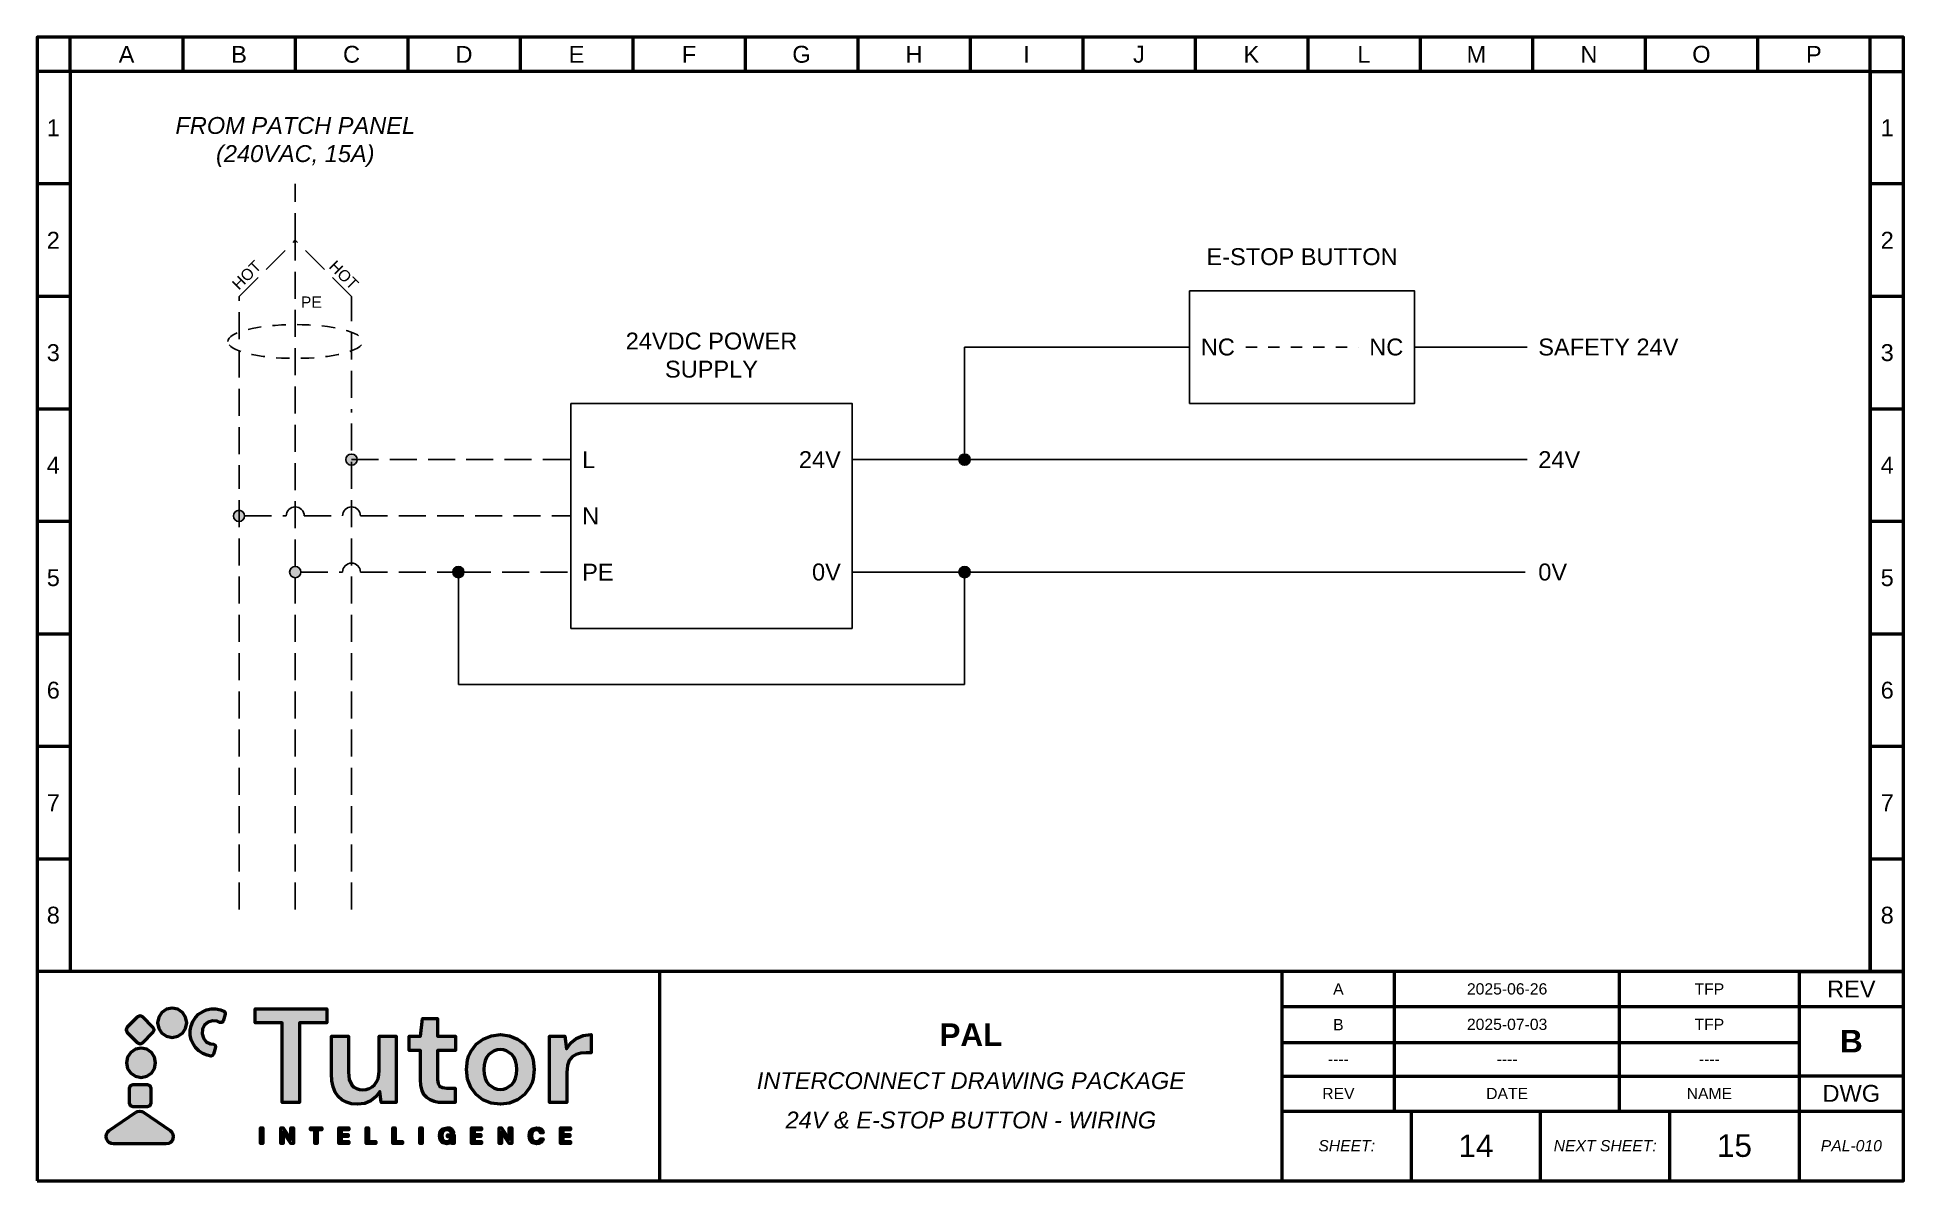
# Paper-space layout 'PAL-014' of a CAD drawing. Header units: inches. Extents: x 0 to 16.6, y 0 to 10.2.
# The model-space entities are those that its viewports show. They can reach past a viewport. Long polylines and large blocks are cut down to what shows.
import ezdxf

# ---------------------------------------------------------------- set-up
doc = ezdxf.new("R2010")
doc.units = ezdxf.units.IN
doc.header["$MEASUREMENT"] = 0
doc.linetypes.add('ACAD_ISO02W100', pattern=[15, 12, -3])
doc.linetypes.add('ACAD_ISO03W100', pattern=[30, 12, -18])
doc.layers.add('Layer 1', color=7, linetype='Continuous')
doc.styles.get("Standard").update_dxf_attribs({"font": 'arial.ttf'})

msp = doc.modelspace()

# ---------------------------------------------------------------- hatches: boundary and pattern name
h = msp.add_hatch(color=1)
h.dxf.hatch_style = 1
h.paths.add_polyline_path([(72.695, 14.171, 1), (72.595, 14.171, 1)])
h.paths.add_polyline_path([(71.695, 13.671, 1), (71.595, 13.671, 1)])
h.paths.add_polyline_path([(72.095, 13.171, 1), (72.195, 13.171, 1)])
h = msp.add_hatch(color=3)
h.dxf.hatch_style = 1
h.paths.add_polyline_path([(78.145, 14.171, 1), (78.045, 14.171, 1)])
h = msp.add_hatch(color=1)
h.dxf.hatch_style = 1
h.paths.add_polyline_path([(73.545, 13.171, 1), (73.645, 13.171, 1)])
h = msp.add_hatch(color=3)
h.dxf.hatch_style = 1
h.paths.add_polyline_path([(78.045, 13.171, 1), (78.145, 13.171, 1)])

# ---------------------------------------------------------------- linework, layer by layer
at = {"color": 1, "linetype": 'ACAD_ISO02W100', "ltscale": 0.02}
for p, q in [((72.145, 16.121), (72.145, 16.621)), ((71.645, 15.621), (72.145, 16.121)), ((72.145, 13.221), (72.145, 16.121)), ((72.645, 15.621), (72.145, 16.121)), ((71.645, 14.221), (71.645, 15.621)), ((72.645, 14.721), (72.645, 15.621)), ((72.645, 10.171), (72.645, 14.621)), ((71.645, 10.171), (71.645, 14.121)), ((72.645, 14.171), (74.595, 14.171)), ((71.695, 13.671), (72.065, 13.671)), ((72.225, 13.671), (72.565, 13.671)), ((72.725, 13.671), (74.595, 13.671)), ((72.145, 10.171), (72.145, 13.121)), ((72.195, 13.171), (72.565, 13.171)), ((72.725, 13.171), (73.545, 13.171)), ((73.645, 13.171), (74.595, 13.171))]:
    msp.add_line(p, q, dxfattribs=at)
at = {"color": 3}
for p, q in [((78.095, 14.171), (78.095, 15.171)), ((78.095, 15.171), (80.095, 15.171)), ((82.095, 15.171), (83.095, 15.171)), ((77.095, 14.171), (83.095, 14.171)), ((73.595, 12.171), (73.595, 13.121)), ((77.095, 13.171), (83.078, 13.171)), ((78.095, 13.171), (78.095, 12.171)), ((78.095, 12.171), (73.595, 12.171))]:
    msp.add_line(p, q, dxfattribs=at)
at = {"linetype": 'ACAD_ISO03W100', "ltscale": 0.005}
msp.add_line((80.595, 15.171), (81.595, 15.171), dxfattribs=at)
at = {"linetype": 'ACAD_ISO03W100', "ltscale": 0.02}
msp.add_lwpolyline([(70.145, 17.621), (86.145, 17.621), (86.145, 9.621), (70.145, 9.621)], close=True, dxfattribs=at)
for points in [[(80.095, 15.671), (82.095, 15.671), (82.095, 14.671), (80.095, 14.671)], [(74.595, 14.671), (77.095, 14.671), (77.095, 12.671), (74.595, 12.671)]]:
    msp.add_lwpolyline(points, close=True)
at = {"color": 1}
for centre in [(72.645, 14.171), (71.645, 13.671), (72.145, 13.171), (73.595, 13.171)]:
    msp.add_circle(centre, 0.05, dxfattribs=at)
at = {"color": 3}
for centre in [(78.095, 14.171), (78.095, 13.171)]:
    msp.add_circle(centre, 0.05, dxfattribs=at)
at = {"color": 1}
for centre in [(72.145, 13.671), (72.645, 13.671), (72.645, 13.171)]:
    msp.add_arc(centre, 0.08, 0, 180, dxfattribs=at)
at = {"linetype": 'ACAD_ISO02W100', "ltscale": 0.01}
msp.add_ellipse((72.145, 15.221), major_axis=(-0.6, 0), ratio=0.25, dxfattribs=at)

# ---------------------------------------------------------------- texts
at = {"linetype": 'ACAD_ISO02W100', "ltscale": 0.02, "insert": (72.145, 16.771), "char_height": 0.15, "attachment_point": 8}
msp.add_mtext_dynamic_manual_height_columns('{\\fArial|b0|i1|c0|p34;FROM PATCH PANEL (240VAC, 15A)}', width=2.3635, gutter_width=1, heights=[0], dxfattribs=at)
at = {"color": 3, "char_height": 0.1, "width": 4.46392}
for insert, attachment_point, rotation in [((71.645, 15.671), 7, 45), ((72.645, 15.671), 9, 315)]:
    msp.add_mtext('{\\C256;HOT}', dxfattribs=dict(at, insert=insert, attachment_point=attachment_point, rotation=rotation))
at = {"linetype": 'ACAD_ISO02W100', "ltscale": 0.02, "char_height": 0.15, "width": 1.97192, "attachment_point": 8}
for s, insert in [('E-STOP BUTTON', (81.095, 15.898)), ('24VDC POWER SUPPLY', (75.845, 14.898))]:
    msp.add_mtext(s, dxfattribs=dict(at, insert=insert))
at = {"color": 3, "insert": (72.195, 15.521), "char_height": 0.1, "width": 4.46392, "attachment_point": 7}
msp.add_mtext('{\\C256;PE}', dxfattribs=at)
at = {"color": 3, "char_height": 0.15}
for s, insert, attachment_point in [('{\\C256;NC}', (80.195, 15.171), 4), ('{\\C256;NC}', (81.995, 15.171), 6), ('{\\C256;SAFETY 24V}', (83.195, 15.171), 4), ('{\\C256;L}', (74.695, 14.171), 4), ('{\\C256;24V}', (76.995, 14.171), 6), ('{\\C256;24V}', (83.195, 14.171), 4), ('{\\C256;N}', (74.695, 13.671), 4), ('{\\C256;PE}', (74.695, 13.171), 4), ('{\\C256;0V}', (76.995, 13.171), 6), ('{\\C256;0V}', (83.195, 13.171), 4)]:
    msp.add_mtext_dynamic_manual_height_columns(s, width=1.47407, gutter_width=1, heights=[0], dxfattribs=dict(at, insert=insert, attachment_point=attachment_point))

psp = doc.layouts.new('PAL-014')

# ---------------------------------------------------------------- hatches: boundary and pattern name
at = {"lineweight": 50, "true_color": 0x347eec}
h = psp.add_hatch(color=150, dxfattribs=at)
h.dxf.hatch_style = 1
h.paths.add_polyline_path([(1.153, 0.337), (1.175, 0.34), (1.194, 0.35), (1.208, 0.365), (1.216, 0.383), (1.219, 0.403), (1.216, 0.423), (1.207, 0.441), (1.19, 0.457), (0.958, 0.616), (0.94, 0.625), (0.92, 0.628), (0.901, 0.625), (0.883, 0.616), (0.65, 0.457), (0.634, 0.441), (0.624, 0.423), (0.621, 0.403), (0.625, 0.383), (0.633, 0.365), (0.647, 0.35), (0.665, 0.34), (0.688, 0.337)])
h.paths.add_polyline_path([(0.859, 0.863), (0.836, 0.853), (0.826, 0.83), (0.826, 0.701), (0.836, 0.678), (0.859, 0.668), (0.988, 0.668), (1.012, 0.678), (1.021, 0.701), (1.021, 0.83), (1.012, 0.853), (0.988, 0.863)])
h.paths.add_polyline_path([(0.932, 0.928), (0.983, 0.938), (1.024, 0.966), (1.052, 1.008), (1.062, 1.058), (1.052, 1.109), (1.024, 1.15), (0.983, 1.178), (0.932, 1.188), (0.882, 1.178), (0.84, 1.15), (0.812, 1.109), (0.802, 1.058), (0.812, 1.008), (0.84, 0.966), (0.882, 0.938)])
h.paths.add_polyline_path([(1.038, 1.328), (1.048, 1.351), (1.038, 1.374), (0.947, 1.465), (0.924, 1.475), (0.9, 1.465), (0.809, 1.374), (0.8, 1.351), (0.809, 1.328), (0.9, 1.236), (0.924, 1.227), (0.947, 1.236)])
h.paths.add_polyline_path([(1.117, 1.321), (1.158, 1.293), (1.209, 1.283), (1.259, 1.293), (1.301, 1.321), (1.328, 1.362), (1.339, 1.413), (1.328, 1.463), (1.301, 1.505), (1.259, 1.533), (1.209, 1.543), (1.158, 1.533), (1.117, 1.505), (1.089, 1.463), (1.079, 1.413), (1.089, 1.362)])
h.paths.add_polyline_path([(1.37, 1.303), (1.378, 1.263), (1.394, 1.226), (1.417, 1.193), (1.445, 1.164), (1.48, 1.141), (1.519, 1.125), (1.552, 1.118), (1.568, 1.122), (1.577, 1.135), (1.595, 1.197), (1.591, 1.214), (1.575, 1.222), (1.549, 1.226), (1.512, 1.245), (1.486, 1.276), (1.474, 1.315), (1.478, 1.356), (1.497, 1.393), (1.528, 1.419), (1.567, 1.431), (1.608, 1.428), (1.632, 1.417), (1.65, 1.415), (1.663, 1.427), (1.681, 1.489), (1.68, 1.505), (1.669, 1.516), (1.638, 1.528), (1.596, 1.536), (1.555, 1.536), (1.515, 1.527), (1.478, 1.511), (1.444, 1.489), (1.416, 1.46), (1.393, 1.425), (1.377, 1.386), (1.369, 1.344)])
at = {"lineweight": 50, "true_color": 0x000000}
h = psp.add_hatch(color=18, dxfattribs=at)
h.dxf.hatch_style = 1
h.paths.add_polyline_path([(2.34, 1.414), (2.584, 1.414), (2.584, 1.536), (1.946, 1.536), (1.946, 1.414), (2.188, 1.414), (2.188, 0.704), (2.34, 0.704)])
h.paths.add_polyline_path([(2.625, 0.961), (2.628, 0.898), (2.639, 0.843), (2.658, 0.797), (2.684, 0.758), (2.718, 0.728), (2.757, 0.707), (2.803, 0.694), (2.855, 0.689), (2.92, 0.697), (2.975, 0.72), (3.021, 0.757), (3.055, 0.804), (3.067, 0.704), (3.201, 0.704), (3.201, 1.293), (3.049, 1.293), (3.049, 0.989), (3.047, 0.951), (3.039, 0.917), (3.026, 0.888), (3.008, 0.863), (2.986, 0.843), (2.961, 0.829), (2.934, 0.821), (2.904, 0.818), (2.873, 0.82), (2.846, 0.828), (2.824, 0.841), (2.807, 0.858), (2.783, 0.908), (2.776, 0.975), (2.776, 1.293), (2.625, 1.293)])
h.paths.add_polyline_path([(3.416, 0.909), (3.419, 0.856), (3.43, 0.812), (3.447, 0.776), (3.472, 0.749), (3.502, 0.729), (3.537, 0.715), (3.576, 0.706), (3.62, 0.704), (3.724, 0.704), (3.724, 0.833), (3.65, 0.833), (3.611, 0.837), (3.586, 0.849), (3.573, 0.872), (3.568, 0.908), (3.568, 1.166), (3.727, 1.166), (3.727, 1.293), (3.568, 1.293), (3.568, 1.452), (3.434, 1.452), (3.416, 1.293), (3.315, 1.293), (3.315, 1.166), (3.416, 1.166)])
h.paths.add_polyline_path([(3.834, 0.912), (3.863, 0.837), (3.91, 0.775), (3.971, 0.729), (4.045, 0.699), (4.126, 0.689), (4.207, 0.699), (4.279, 0.729), (4.341, 0.775), (4.388, 0.837), (4.405, 0.873), (4.418, 0.912), (4.428, 0.999), (4.418, 1.084), (4.405, 1.123), (4.388, 1.159), (4.341, 1.222), (4.279, 1.268), (4.207, 1.298), (4.127, 1.308), (4.046, 1.298), (3.973, 1.268), (3.912, 1.222), (3.864, 1.159), (3.847, 1.123), (3.834, 1.084), (3.824, 0.999)])
h.paths.add_polyline_path([(3.98, 0.999), (3.982, 1.04), (3.99, 1.076), (4.004, 1.106), (4.023, 1.131), (4.046, 1.15), (4.071, 1.164), (4.098, 1.173), (4.127, 1.176), (4.155, 1.173), (4.182, 1.164), (4.229, 1.131), (4.249, 1.106), (4.262, 1.076), (4.271, 1.04), (4.273, 0.999), (4.271, 0.957), (4.262, 0.921), (4.249, 0.891), (4.229, 0.865), (4.182, 0.832), (4.155, 0.824), (4.126, 0.821), (4.097, 0.824), (4.07, 0.832), (4.023, 0.865), (4.004, 0.891), (3.99, 0.921), (3.982, 0.957)], flags=16)
h.paths.add_polyline_path([(4.564, 0.704), (4.716, 0.704), (4.716, 0.972), (4.722, 1.033), (4.738, 1.078), (4.764, 1.111), (4.8, 1.132), (4.841, 1.143), (4.889, 1.147), (4.932, 1.147), (4.932, 1.308), (4.861, 1.299), (4.801, 1.273), (4.752, 1.234), (4.714, 1.183), (4.7, 1.293), (4.564, 1.293)])
h.paths.add_polyline_path([(1.995, 0.34), (2.016, 0.34), (2.016, 0.479), (1.995, 0.479)])
h.paths.add_polyline_path([(2.196, 0.445), (2.265, 0.34), (2.286, 0.34), (2.286, 0.479), (2.265, 0.479), (2.265, 0.375), (2.196, 0.479), (2.175, 0.479), (2.175, 0.34), (2.196, 0.34)])
h.paths.add_polyline_path([(2.478, 0.34), (2.499, 0.34), (2.499, 0.462), (2.54, 0.462), (2.54, 0.479), (2.437, 0.479), (2.437, 0.462), (2.478, 0.462)])
h.paths.add_polyline_path([(2.69, 0.34), (2.778, 0.34), (2.778, 0.357), (2.711, 0.357), (2.711, 0.402), (2.772, 0.402), (2.772, 0.419), (2.711, 0.419), (2.711, 0.462), (2.778, 0.462), (2.778, 0.479), (2.69, 0.479)])
h.paths.add_polyline_path([(2.934, 0.34), (3.018, 0.34), (3.018, 0.357), (2.955, 0.357), (2.955, 0.479), (2.934, 0.479)])
h.paths.add_polyline_path([(3.171, 0.34), (3.255, 0.34), (3.255, 0.357), (3.192, 0.357), (3.192, 0.479), (3.171, 0.479)])
h.paths.add_polyline_path([(3.409, 0.34), (3.43, 0.34), (3.43, 0.479), (3.409, 0.479)])
h = psp.add_hatch(color=18, dxfattribs=at)
h.dxf.hatch_style = 1
h.paths.add_polyline_path([(3.606, 0.409), (3.609, 0.431), (3.618, 0.448), (3.633, 0.458), (3.652, 0.462), (3.676, 0.456), (3.689, 0.438), (3.713, 0.438), (3.705, 0.456), (3.692, 0.47), (3.674, 0.479), (3.652, 0.481), (3.616, 0.472), (3.592, 0.447), (3.584, 0.409), (3.592, 0.372), (3.615, 0.347), (3.649, 0.338), (3.676, 0.344), (3.694, 0.361), (3.696, 0.34), (3.715, 0.34), (3.715, 0.416), (3.656, 0.416), (3.656, 0.399), (3.694, 0.399), (3.681, 0.368), (3.669, 0.36), (3.65, 0.357), (3.632, 0.36), (3.618, 0.37), (3.609, 0.387)])
h = psp.add_hatch(color=18, dxfattribs=at)
h.dxf.hatch_style = 1
h.paths.add_polyline_path([(3.892, 0.402), (3.953, 0.402), (3.953, 0.419), (3.892, 0.419), (3.892, 0.462), (3.959, 0.462), (3.959, 0.479), (3.871, 0.479), (3.871, 0.34), (3.959, 0.34), (3.959, 0.357), (3.892, 0.357)])
h.paths.add_polyline_path([(4.115, 0.34), (4.136, 0.34), (4.136, 0.445), (4.206, 0.34), (4.227, 0.34), (4.227, 0.479), (4.206, 0.479), (4.206, 0.375), (4.136, 0.479), (4.115, 0.479)])
h.paths.add_polyline_path([(4.402, 0.41), (4.405, 0.432), (4.415, 0.448), (4.429, 0.459), (4.447, 0.463), (4.472, 0.455), (4.484, 0.436), (4.507, 0.436), (4.5, 0.455), (4.487, 0.47), (4.47, 0.478), (4.448, 0.481), (4.412, 0.472), (4.389, 0.447), (4.381, 0.41), (4.389, 0.372), (4.412, 0.347), (4.448, 0.338), (4.47, 0.341), (4.487, 0.35), (4.5, 0.364), (4.507, 0.382), (4.484, 0.382), (4.472, 0.364), (4.447, 0.357), (4.429, 0.36), (4.415, 0.371), (4.405, 0.388)])
h.paths.add_polyline_path([(4.661, 0.34), (4.749, 0.34), (4.749, 0.357), (4.682, 0.357), (4.682, 0.402), (4.743, 0.402), (4.743, 0.419), (4.682, 0.419), (4.682, 0.462), (4.749, 0.462), (4.749, 0.479), (4.661, 0.479)])

# ---------------------------------------------------------------- linework, layer by layer
at = {"lineweight": 50}
for p, q in [((0.303, 9.869), (0.303, 10.173)), ((1.303, 10.173), (1.303, 9.869)), ((2.303, 10.173), (2.303, 9.869)), ((3.303, 10.173), (3.303, 9.869)), ((4.303, 10.173), (4.303, 9.869)), ((5.303, 10.173), (5.303, 9.869)), ((6.303, 10.173), (6.303, 9.869)), ((7.303, 10.173), (7.303, 9.869)), ((8.303, 10.173), (8.303, 9.869)), ((9.303, 10.173), (9.303, 9.869)), ((10.303, 10.173), (10.303, 9.869)), ((11.303, 10.173), (11.303, 9.869)), ((12.303, 10.173), (12.303, 9.869)), ((13.303, 10.173), (13.303, 9.869)), ((14.303, 10.173), (14.303, 9.869)), ((15.303, 10.173), (15.303, 9.869)), ((16.303, 9.869), (16.303, 10.173)), ((0.303, 9.869), (0.01, 9.869)), ((16.303, 9.869), (16.303, 1.869)), ((16.303, 9.869), (16.601, 9.869)), ((0.303, 8.869), (0.01, 8.869)), ((16.601, 8.869), (16.303, 8.869)), ((0.303, 7.869), (0.01, 7.869)), ((16.601, 7.869), (16.303, 7.869)), ((0.303, 6.869), (0.01, 6.869)), ((16.601, 6.869), (16.303, 6.869)), ((0.303, 5.869), (0.01, 5.869)), ((16.601, 5.869), (16.303, 5.869)), ((0.303, 4.869), (0.01, 4.869)), ((16.601, 4.869), (16.303, 4.869)), ((0.303, 3.869), (0.01, 3.869)), ((16.601, 3.869), (16.303, 3.869)), ((0.303, 2.869), (0.01, 2.869)), ((16.601, 2.869), (16.303, 2.869)), ((16.601, 1.869), (0.01, 1.869)), ((5.543, 0.01), (5.543, 1.869)), ((11.076, 0.01), (11.076, 1.869)), ((12.076, 0.629), (12.076, 1.869)), ((14.076, 0.629), (14.076, 1.869)), ((15.672, 1.869), (15.672, 0.01)), ((15.672, 1.869), (16.601, 1.869)), ((11.076, 1.559), (15.672, 1.559)), ((15.672, 1.559), (16.601, 1.559)), ((11.076, 1.239), (15.672, 1.239)), ((11.076, 0.94), (15.672, 0.94)), ((16.601, 0.94), (15.672, 0.94)), ((11.076, 0.629), (15.672, 0.629)), ((12.225, 0.01), (12.225, 0.629)), ((13.374, 0.01), (13.374, 0.629)), ((14.523, 0.01), (14.523, 0.629)), ((15.672, 0.629), (16.601, 0.629))]:
    psp.add_line(p, q, dxfattribs=at)
psp.add_lwpolyline([(0.01, 0.01), (16.601, 0.01), (16.601, 10.173), (0.01, 10.173)], close=True, dxfattribs=at)
psp.add_lwpolyline([(16.303, 1.869), (16.303, 9.869), (0.303, 9.869), (0.303, 1.869)], dxfattribs=at)
at = {"layer": 'Layer 1', "color": 150, "lineweight": 50, "true_color": 0x347eec}
for points in [[(1.339, 1.413), (1.328, 1.463), (1.301, 1.505), (1.259, 1.533), (1.209, 1.543), (1.158, 1.533), (1.117, 1.505), (1.089, 1.463), (1.079, 1.413), (1.089, 1.362), (1.117, 1.321), (1.158, 1.293), (1.209, 1.283), (1.259, 1.293), (1.301, 1.321), (1.328, 1.362), (1.339, 1.413), (1.339, 1.413)], [(1.577, 1.135), (1.568, 1.122), (1.552, 1.118), (1.519, 1.125), (1.48, 1.141), (1.445, 1.164), (1.417, 1.193), (1.394, 1.226), (1.378, 1.263), (1.37, 1.303), (1.369, 1.344), (1.377, 1.386), (1.393, 1.425), (1.416, 1.46), (1.444, 1.489), (1.478, 1.511), (1.515, 1.527), (1.555, 1.536), (1.596, 1.536), (1.638, 1.528), (1.669, 1.516), (1.68, 1.505), (1.681, 1.489), (1.663, 1.427), (1.65, 1.415), (1.632, 1.417), (1.608, 1.428), (1.567, 1.431), (1.528, 1.419), (1.497, 1.393), (1.478, 1.356), (1.474, 1.315), (1.486, 1.276), (1.512, 1.245), (1.549, 1.226), (1.575, 1.222), (1.591, 1.214), (1.595, 1.197), (1.577, 1.135), (1.577, 1.135)], [(0.9, 1.236), (0.924, 1.227), (0.947, 1.236), (1.038, 1.328), (1.048, 1.351), (1.038, 1.374), (0.947, 1.465), (0.924, 1.475), (0.9, 1.465), (0.809, 1.374), (0.8, 1.351), (0.809, 1.328), (0.9, 1.236), (0.9, 1.236)], [(1.062, 1.058), (1.052, 1.109), (1.024, 1.15), (0.983, 1.178), (0.932, 1.188), (0.882, 1.178), (0.84, 1.15), (0.812, 1.109), (0.802, 1.058), (0.812, 1.008), (0.84, 0.966), (0.882, 0.938), (0.932, 0.928), (0.983, 0.938), (1.024, 0.966), (1.052, 1.008), (1.062, 1.058), (1.062, 1.058)], [(0.826, 0.701), (0.836, 0.678), (0.859, 0.668), (0.988, 0.668), (1.012, 0.678), (1.021, 0.701), (1.021, 0.83), (1.012, 0.853), (0.988, 0.863), (0.859, 0.863), (0.836, 0.853), (0.826, 0.83), (0.826, 0.701), (0.826, 0.701)], [(0.883, 0.616), (0.901, 0.625), (0.92, 0.628), (0.94, 0.625), (0.958, 0.616), (1.19, 0.457), (1.207, 0.441), (1.216, 0.423), (1.219, 0.403), (1.216, 0.383), (1.208, 0.365), (1.194, 0.35), (1.175, 0.34), (1.153, 0.337), (0.688, 0.337), (0.665, 0.34), (0.647, 0.35), (0.633, 0.365), (0.625, 0.383), (0.621, 0.403), (0.624, 0.423), (0.634, 0.441), (0.65, 0.457), (0.883, 0.616), (0.883, 0.616)]]:
    psp.add_lwpolyline(points, close=True, dxfattribs=at)
at = {"layer": 'Layer 1', "color": 7, "lineweight": 50}
for points in [[(2.188, 0.704), (2.188, 1.414), (1.946, 1.414), (1.946, 1.536), (2.584, 1.536), (2.584, 1.414), (2.34, 1.414), (2.34, 0.704), (2.188, 0.704), (2.188, 0.704)], [(3.62, 0.704), (3.576, 0.706), (3.537, 0.715), (3.502, 0.729), (3.472, 0.749), (3.447, 0.776), (3.43, 0.812), (3.419, 0.856), (3.416, 0.909), (3.416, 1.166), (3.315, 1.166), (3.315, 1.293), (3.416, 1.293), (3.434, 1.452), (3.568, 1.452), (3.568, 1.293), (3.727, 1.293), (3.727, 1.166), (3.568, 1.166), (3.568, 0.908), (3.573, 0.872), (3.586, 0.849), (3.611, 0.837), (3.65, 0.833), (3.724, 0.833), (3.724, 0.704), (3.62, 0.704), (3.62, 0.704)], [(2.855, 0.689), (2.803, 0.694), (2.757, 0.707), (2.718, 0.728), (2.684, 0.758), (2.658, 0.797), (2.639, 0.843), (2.628, 0.898), (2.625, 0.961), (2.625, 1.293), (2.776, 1.293), (2.776, 0.975), (2.783, 0.908), (2.807, 0.858), (2.824, 0.841), (2.846, 0.828), (2.873, 0.82), (2.904, 0.818), (2.934, 0.821), (2.961, 0.829), (2.986, 0.843), (3.008, 0.863), (3.026, 0.888), (3.039, 0.917), (3.047, 0.951), (3.049, 0.989), (3.049, 1.293), (3.201, 1.293), (3.201, 0.704), (3.067, 0.704), (3.055, 0.804), (3.021, 0.757), (2.975, 0.72), (2.92, 0.697), (2.855, 0.689), (2.855, 0.689)], [(4.126, 0.689), (4.045, 0.699), (3.971, 0.729), (3.91, 0.775), (3.863, 0.837), (3.834, 0.912), (3.824, 0.999), (3.834, 1.084), (3.847, 1.123), (3.864, 1.159), (3.912, 1.222), (3.973, 1.268), (4.046, 1.298), (4.127, 1.308), (4.207, 1.298), (4.279, 1.268), (4.341, 1.222), (4.388, 1.159), (4.405, 1.123), (4.418, 1.084), (4.428, 0.999), (4.418, 0.912), (4.405, 0.873), (4.388, 0.837), (4.341, 0.775), (4.279, 0.729), (4.207, 0.699), (4.126, 0.689), (4.126, 0.689)], [(4.126, 0.821), (4.155, 0.824), (4.182, 0.832), (4.229, 0.865), (4.249, 0.891), (4.262, 0.921), (4.271, 0.957), (4.273, 0.999), (4.271, 1.04), (4.262, 1.076), (4.249, 1.106), (4.229, 1.131), (4.182, 1.164), (4.155, 1.173), (4.127, 1.176), (4.098, 1.173), (4.071, 1.164), (4.046, 1.15), (4.023, 1.131), (4.004, 1.106), (3.99, 1.076), (3.982, 1.04), (3.98, 0.999), (3.982, 0.957), (3.99, 0.921), (4.004, 0.891), (4.023, 0.865), (4.07, 0.832), (4.097, 0.824), (4.126, 0.821), (4.126, 0.821)], [(4.564, 0.704), (4.564, 1.293), (4.7, 1.293), (4.714, 1.183), (4.752, 1.234), (4.801, 1.273), (4.861, 1.299), (4.932, 1.308), (4.932, 1.147), (4.889, 1.147), (4.841, 1.143), (4.8, 1.132), (4.764, 1.111), (4.738, 1.078), (4.722, 1.033), (4.716, 0.972), (4.716, 0.704), (4.564, 0.704), (4.564, 0.704)], [(1.995, 0.34), (1.995, 0.479), (2.016, 0.479), (2.016, 0.34), (1.995, 0.34), (1.995, 0.34)], [(2.175, 0.34), (2.175, 0.479), (2.196, 0.479), (2.265, 0.375), (2.265, 0.479), (2.286, 0.479), (2.286, 0.34), (2.265, 0.34), (2.196, 0.445), (2.196, 0.34), (2.175, 0.34), (2.175, 0.34)], [(2.478, 0.34), (2.478, 0.462), (2.437, 0.462), (2.437, 0.479), (2.54, 0.479), (2.54, 0.462), (2.499, 0.462), (2.499, 0.34), (2.478, 0.34), (2.478, 0.34)], [(2.69, 0.34), (2.69, 0.479), (2.778, 0.479), (2.778, 0.462), (2.711, 0.462), (2.711, 0.419), (2.772, 0.419), (2.772, 0.402), (2.711, 0.402), (2.711, 0.357), (2.778, 0.357), (2.778, 0.34), (2.69, 0.34), (2.69, 0.34)], [(2.934, 0.34), (2.934, 0.479), (2.955, 0.479), (2.955, 0.357), (3.018, 0.357), (3.018, 0.34), (2.934, 0.34), (2.934, 0.34)], [(3.171, 0.34), (3.171, 0.479), (3.192, 0.479), (3.192, 0.357), (3.255, 0.357), (3.255, 0.34), (3.171, 0.34), (3.171, 0.34)], [(3.409, 0.34), (3.409, 0.479), (3.43, 0.479), (3.43, 0.34), (3.409, 0.34), (3.409, 0.34)], [(3.649, 0.338), (3.615, 0.347), (3.592, 0.372), (3.584, 0.409), (3.592, 0.447), (3.616, 0.472), (3.652, 0.481), (3.674, 0.479), (3.692, 0.47), (3.705, 0.456), (3.713, 0.438), (3.689, 0.438), (3.676, 0.456), (3.652, 0.462), (3.633, 0.458), (3.618, 0.448), (3.609, 0.431), (3.606, 0.409), (3.609, 0.387), (3.618, 0.37), (3.632, 0.36), (3.65, 0.357), (3.669, 0.36), (3.681, 0.368), (3.694, 0.399), (3.656, 0.399), (3.656, 0.416), (3.715, 0.416), (3.715, 0.34), (3.696, 0.34), (3.694, 0.361), (3.676, 0.344), (3.649, 0.338), (3.649, 0.338)], [(3.871, 0.34), (3.871, 0.479), (3.959, 0.479), (3.959, 0.462), (3.892, 0.462), (3.892, 0.419), (3.953, 0.419), (3.953, 0.402), (3.892, 0.402), (3.892, 0.357), (3.959, 0.357), (3.959, 0.34), (3.871, 0.34), (3.871, 0.34)], [(4.115, 0.34), (4.115, 0.479), (4.136, 0.479), (4.206, 0.375), (4.206, 0.479), (4.227, 0.479), (4.227, 0.34), (4.206, 0.34), (4.136, 0.445), (4.136, 0.34), (4.115, 0.34), (4.115, 0.34)], [(4.448, 0.338), (4.412, 0.347), (4.389, 0.372), (4.381, 0.41), (4.389, 0.447), (4.412, 0.472), (4.448, 0.481), (4.47, 0.478), (4.487, 0.47), (4.5, 0.455), (4.507, 0.436), (4.484, 0.436), (4.472, 0.455), (4.447, 0.463), (4.429, 0.459), (4.415, 0.448), (4.405, 0.432), (4.402, 0.41), (4.405, 0.388), (4.415, 0.371), (4.429, 0.36), (4.447, 0.357), (4.472, 0.364), (4.484, 0.382), (4.507, 0.382), (4.5, 0.364), (4.487, 0.35), (4.47, 0.341), (4.448, 0.338), (4.448, 0.338)], [(4.661, 0.34), (4.661, 0.479), (4.749, 0.479), (4.749, 0.462), (4.682, 0.462), (4.682, 0.419), (4.743, 0.419), (4.743, 0.402), (4.682, 0.402), (4.682, 0.357), (4.749, 0.357), (4.749, 0.34), (4.661, 0.34), (4.661, 0.34)]]:
    psp.add_lwpolyline(points, close=True, dxfattribs=at)

# ---------------------------------------------------------------- texts
at = {"lineweight": 50}
for s, width, heights, insert, char_height, attachment_point in [('\\pxqc;A', 1, [0], (0.303, 10.021), 0.15, 4), ('\\pxqc;B', 1, [0], (1.303, 10.021), 0.15, 4), ('\\pxqc;C', 1, [0], (2.303, 10.021), 0.15, 4), ('\\pxqc;D', 1, [0], (3.303, 10.021), 0.15, 4), ('\\pxqc;E', 1, [0], (4.303, 10.021), 0.15, 4), ('\\pxqc;F', 1, [0], (5.303, 10.021), 0.15, 4), ('\\pxqc;G', 1, [0], (6.303, 10.021), 0.15, 4), ('\\pxqc;H', 1, [0], (7.303, 10.021), 0.15, 4), ('\\pxqc;I', 1, [0], (8.303, 10.021), 0.15, 4), ('\\pxqc;J', 1, [0], (9.303, 10.021), 0.15, 4), ('\\pxqc;K', 1, [0], (10.303, 10.021), 0.15, 4), ('\\pxqc;L', 1, [0], (11.303, 10.021), 0.15, 4), ('\\pxqc;M', 1, [0], (12.303, 10.021), 0.15, 4), ('\\pxqc;N', 1, [0], (13.303, 10.021), 0.15, 4), ('\\pxqc;O', 1, [0], (14.303, 10.021), 0.15, 4), ('\\pxqc;P', 1, [0], (15.303, 10.021), 0.15, 4), ('1', 0.28267, [0.985], (0.152, 9.369), 0.15, 5), ('1', 0.28267, [0.985], (16.455, 9.369), 0.15, 5), ('2', 0.28267, [0.985], (0.152, 8.369), 0.15, 5), ('2', 0.28267, [0.985], (16.455, 8.369), 0.15, 5), ('3', 0.28267, [0.985], (0.152, 7.369), 0.15, 5), ('3', 0.28267, [0.985], (16.455, 7.369), 0.15, 5), ('4', 0.28267, [0.985], (0.152, 6.369), 0.15, 5), ('4', 0.28267, [0.985], (16.455, 6.369), 0.15, 5), ('5', 0.28267, [0.985], (0.152, 5.369), 0.15, 5), ('5', 0.28267, [0.985], (16.455, 5.369), 0.15, 5), ('6', 0.28267, [0.985], (0.152, 4.369), 0.15, 5), ('6', 0.28267, [0.985], (16.455, 4.369), 0.15, 5), ('7', 0.28267, [0.985], (0.152, 3.369), 0.15, 5), ('7', 0.28267, [0.985], (16.455, 3.369), 0.15, 5), ('8', 0.28267, [0.985], (0.152, 2.369), 0.15, 5), ('8', 0.28267, [0.985], (16.455, 2.369), 0.15, 5), ('A', 1, [0], (11.576, 1.714), 0.1, 5), ('2025-06-26', 1, [0], (13.076, 1.714), 0.1, 5), ('TFP', 1, [0], (14.874, 1.714), 0.1, 5), ('REV', 0.54893, [0], (16.136, 1.714), 0.15, 5), ('B', 1, [0], (11.576, 1.397), 0.1, 5), ('2025-07-03', 1, [0], (13.076, 1.399), 0.1, 5), ('TFP', 1, [0], (14.874, 1.399), 0.1, 5), ('{\\fArial|b1|i0|c0|p34;B}', 1.04591, [0], (16.136, 1.25), 0.2, 5), ('----', 1, [0], (11.576, 1.09), 0.1, 5), ('----', 1, [0], (13.076, 1.09), 0.1, 5), ('----', 1, [0], (14.874, 1.09), 0.1, 5), ('REV', 1, [0], (11.576, 0.785), 0.1, 5), ('DATE', 2, [0], (13.076, 0.785), 0.1, 5), ('NAME', 1.59557, [0], (14.874, 0.785), 0.1, 5), ('DWG', 0.54893, [0], (16.136, 0.785), 0.15, 5), ('{\\fArial|b0|i1|c0|p34;SHEET:}', 1.04591, [0], (11.65, 0.32), 0.1, 5), ('14', 1.04591, [0], (12.799, 0.32), 0.2, 5), ('{\\fArial|b0|i1|c0|p34;NEXT SHEET:}', 1.04591, [0], (13.948, 0.32), 0.1, 5), ('15', 1.04591, [0], (15.097, 0.32), 0.2, 5), ('{\\fArial|b0|i1|c0|p34;PAL-010}', 1.04591, [0], (16.136, 0.32), 0.1, 5)]:
    psp.add_mtext_dynamic_manual_height_columns(s, width=width, gutter_width=1, heights=heights, dxfattribs=dict(at, insert=insert, char_height=char_height, attachment_point=attachment_point))
at = {"lineweight": 50, "insert": (8.309, 0.94), "char_height": 0.2, "width": 11.15392, "attachment_point": 5}
psp.add_mtext('{\\fArial|b1|i0|c0|p34;PAL}\\P{\\H0.3x;\\P\\fArial|b0|i1|c0|p34;\\H2.5x;INTERCONNECT DRAWING PACKAGE\\P\\H0.4x;\\P\\H2.5x;24V & E-STOP BUTTON - WIRING}', dxfattribs=at)

# ---------------------------------------------------------------- viewports
at = {"layer": '0'}
psp.add_viewport(center=(8.303, 5.869), size=(16, 8), view_center_point=(78.145, 13.621), view_height=8, dxfattribs=at)

doc.saveas('drawing.dxf')
